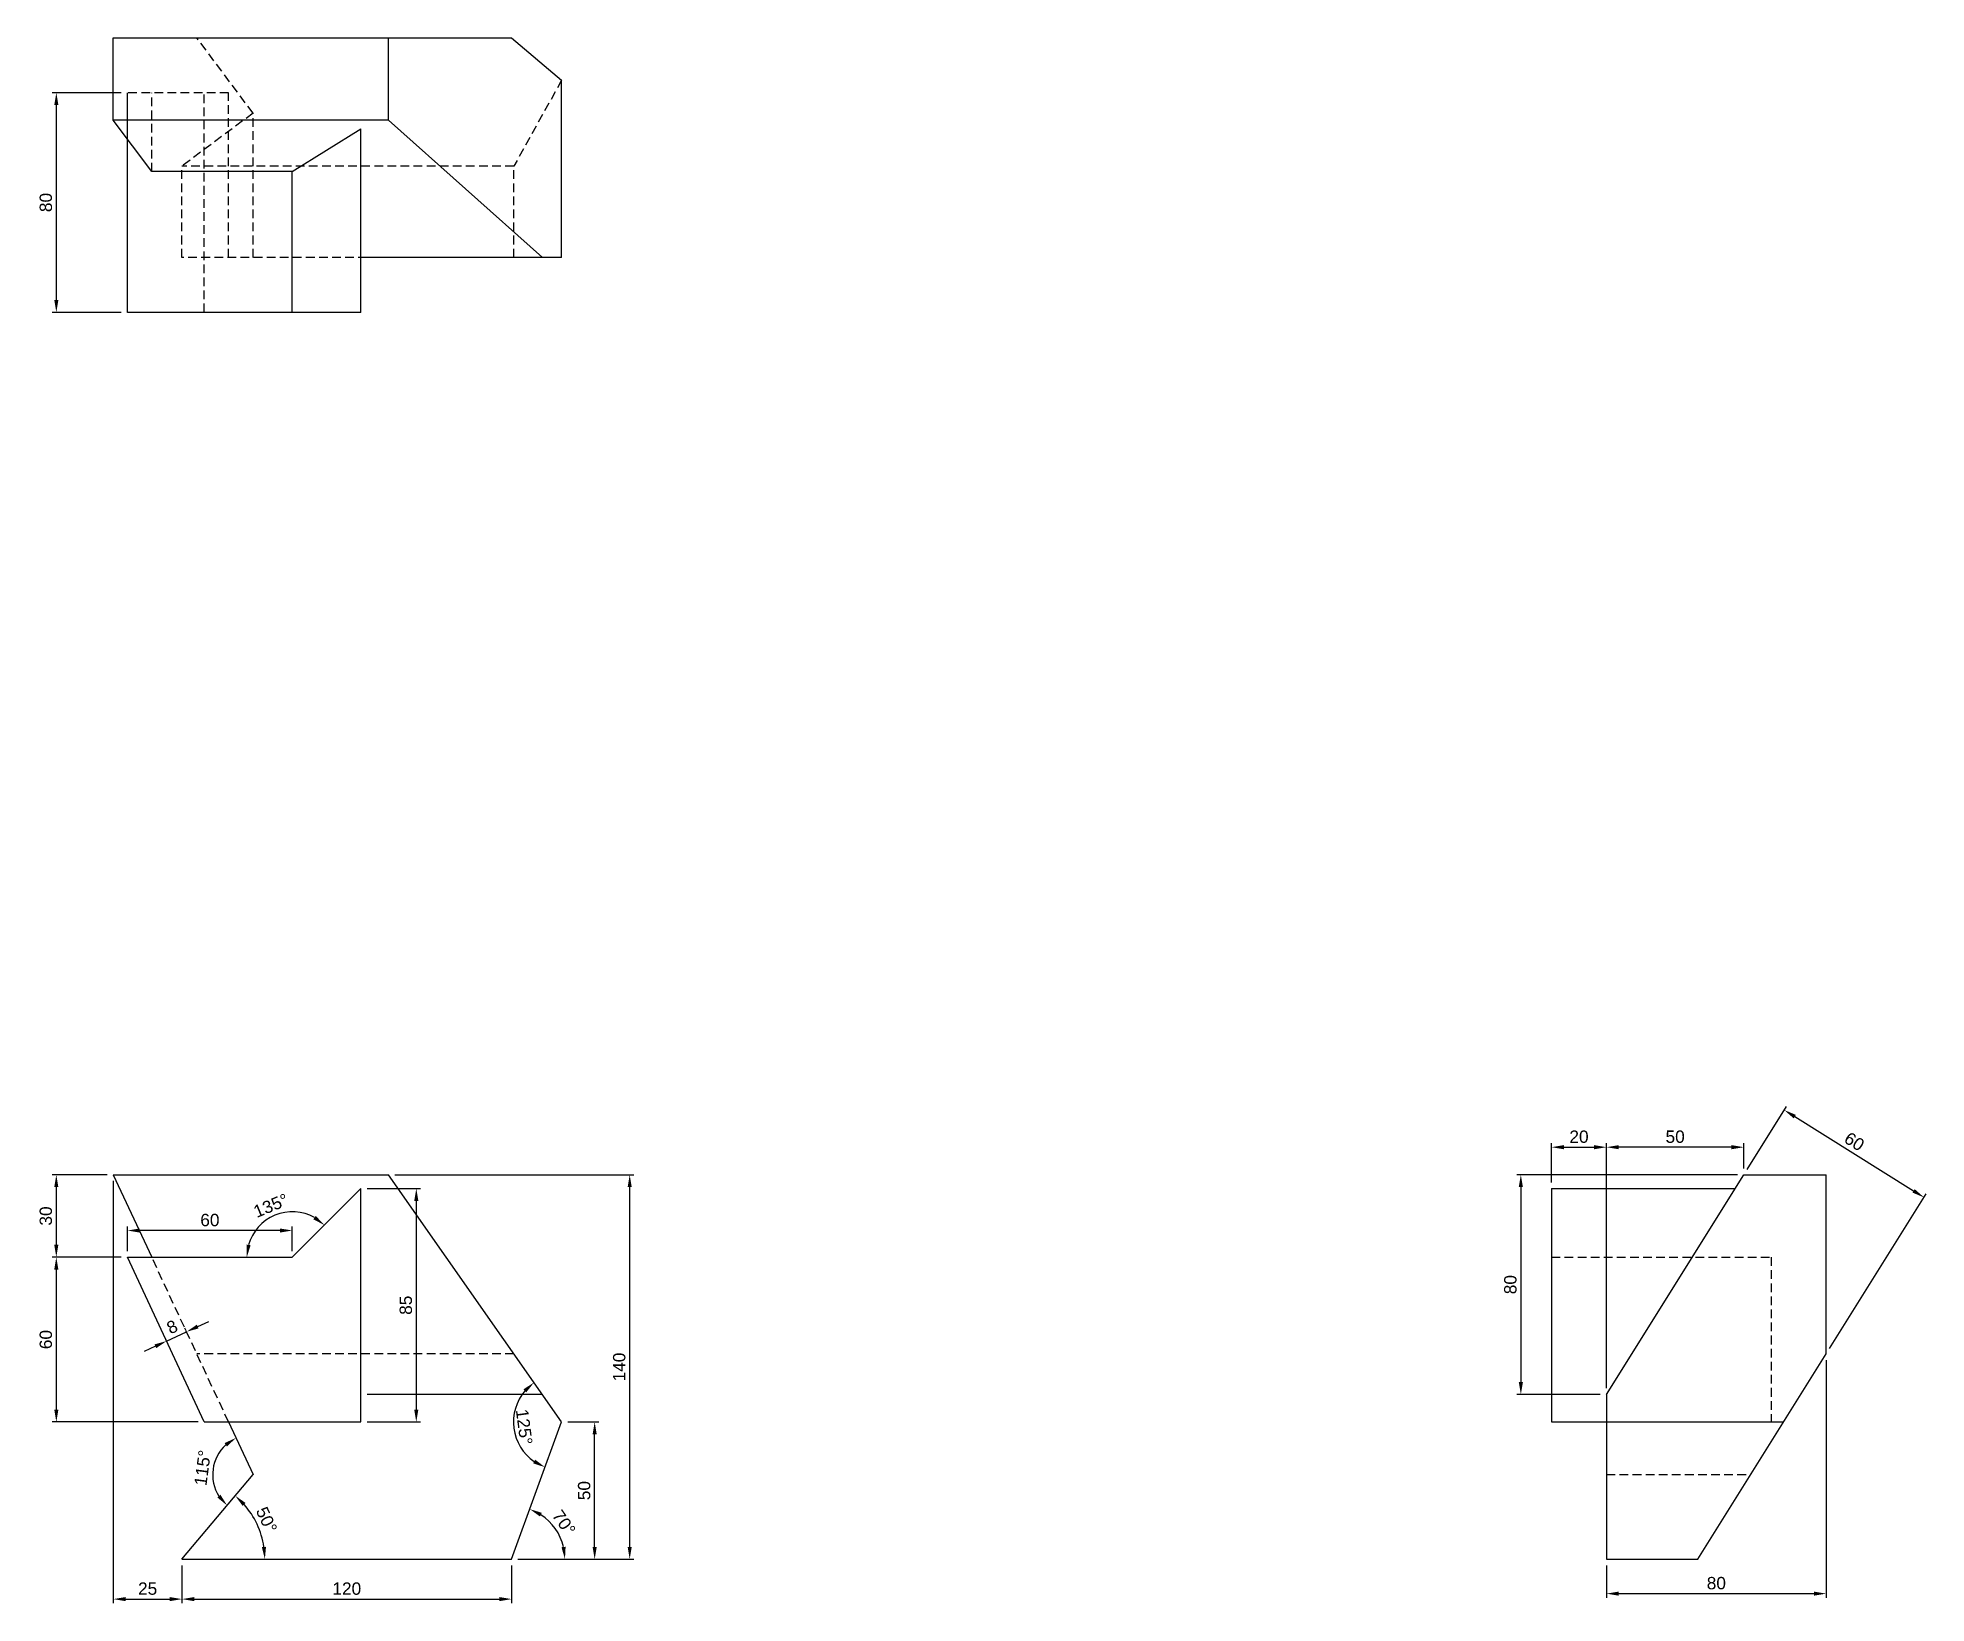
# Model space of a CAD drawing. Header units: millimetres. Extents: x 148 to 836, y 149 to 719.
import ezdxf

# ---------------------------------------------------------------- set-up
doc = ezdxf.new("R2010")
doc.units = ezdxf.units.MM
doc.header["$LTSCALE"] = 0.5
doc.linetypes.add('HIDDEN', pattern=[9.525, 6.35, -3.175])
for name, color, linetype in [('dim', 1, 'Continuous'), ('hidden', 2, 'HIDDEN'), ('model', 7, 'Continuous')]:
    doc.layers.add(name, color=color, linetype=linetype)
doc.styles.get("Standard").update_dxf_attribs({"font": 'arial.ttf'})
doc.dimstyles.new('dim1', dxfattribs={"dimscale": 1.5, "dimtxt": 3, "dimasz": 3, "dimexe": 1, "dimexo": 1.5, "dimgap": 1, "dimtad": 1, "dimtoh": 1, "dimtxsty": 'Standard', "dimcen": 0, "dimadec": 0, "dimazin": 0, "dimtfac": 1, "dimtmove": 0, "dimatfit": 3, "dimfxl": 1, "dimarcsym": 0})

# ---------------------------------------------------------------- blocks, each defined once
blk = doc.blocks.new('*D1')
at = {"layer": 'Defpoints', "color": 0, "transparency": 16777216}
for p in [(180.96, 698.85), (155.06, 618.85), (180.96, 618.85)]:
    blk.add_point(p, dxfattribs=at)
at = {"layer": 'dim', "color": 0, "lineweight": -2, "transparency": 16777216}
for p, q in [((178.71, 698.85), (153.56, 698.85)), ((155.06, 694.35), (155.06, 623.35)), ((178.71, 618.85), (153.56, 618.85))]:
    blk.add_line(p, q, dxfattribs=at)
at = {"layer": 'dim', "color": 0, "transparency": 16777216}
for points in [[(154.31, 694.35), (155.81, 694.35), (155.06, 698.85)], [(154.31, 623.35), (155.81, 623.35), (155.06, 618.85)]]:
    blk.add_solid(points, dxfattribs=at)
at = {"layer": 'dim', "color": 0, "transparency": 16777216, "insert": (151.26, 658.85), "char_height": 4.5, "attachment_point": 5, "rotation": 90}
blk.add_mtext('80', dxfattribs=at)
blk = doc.blocks.new('*D2')
at = {"layer": 'Defpoints', "color": 0, "transparency": 16777216}
for p in [(175.8, 304.81), (155.06, 274.81), (180.96, 274.81)]:
    blk.add_point(p, dxfattribs=at)
at = {"layer": 'dim', "color": 0, "lineweight": -2, "transparency": 16777216}
for p, q in [((173.55, 304.81), (153.56, 304.81)), ((155.06, 300.31), (155.06, 279.31)), ((178.71, 274.81), (153.56, 274.81))]:
    blk.add_line(p, q, dxfattribs=at)
at = {"layer": 'dim', "color": 0, "transparency": 16777216}
for points in [[(154.31, 300.31), (155.81, 300.31), (155.06, 304.81)], [(154.31, 279.31), (155.81, 279.31), (155.06, 274.81)]]:
    blk.add_solid(points, dxfattribs=at)
at = {"layer": 'dim', "color": 0, "transparency": 16777216, "insert": (151.26, 289.81), "char_height": 4.5, "attachment_point": 5, "rotation": 90}
blk.add_mtext('30', dxfattribs=at)
blk = doc.blocks.new('*D3')
at = {"layer": 'Defpoints', "color": 0, "transparency": 16777216}
for p in [(180.96, 274.81), (155.06, 214.81), (208.94, 214.81)]:
    blk.add_point(p, dxfattribs=at)
at = {"layer": 'dim', "color": 0, "lineweight": -2, "transparency": 16777216}
for p, q in [((178.71, 274.81), (153.56, 274.81)), ((155.06, 270.31), (155.06, 219.31)), ((206.69, 214.81), (153.56, 214.81))]:
    blk.add_line(p, q, dxfattribs=at)
at = {"layer": 'dim', "color": 0, "transparency": 16777216}
for points in [[(154.31, 270.31), (155.81, 270.31), (155.06, 274.81)], [(154.31, 219.31), (155.81, 219.31), (155.06, 214.81)]]:
    blk.add_solid(points, dxfattribs=at)
at = {"layer": 'dim', "color": 0, "transparency": 16777216, "insert": (151.26, 244.81), "char_height": 4.5, "attachment_point": 5, "rotation": 90}
blk.add_mtext('60', dxfattribs=at)
blk = doc.blocks.new('*D4')
at = {"layer": 'Defpoints', "color": 0, "transparency": 16777216}
for p in [(175.8, 304.81), (200.8, 164.81), (200.8, 150.3)]:
    blk.add_point(p, dxfattribs=at)
at = {"layer": 'dim', "color": 0, "lineweight": -2, "transparency": 16777216}
for p, q in [((175.8, 302.56), (175.8, 148.8)), ((200.8, 162.56), (200.8, 148.8)), ((180.3, 150.3), (196.3, 150.3))]:
    blk.add_line(p, q, dxfattribs=at)
at = {"layer": 'dim', "color": 0, "transparency": 16777216}
for points in [[(180.3, 151.05), (180.3, 149.55), (175.8, 150.3)], [(196.3, 151.05), (196.3, 149.55), (200.8, 150.3)]]:
    blk.add_solid(points, dxfattribs=at)
at = {"layer": 'dim', "color": 0, "transparency": 16777216, "insert": (188.3, 154.1), "char_height": 4.5, "attachment_point": 5}
blk.add_mtext('25', dxfattribs=at)
blk = doc.blocks.new('*D5')
at = {"layer": 'Defpoints', "color": 0, "transparency": 16777216}
for p in [(200.8, 164.81), (320.8, 164.81), (320.8, 150.3)]:
    blk.add_point(p, dxfattribs=at)
at = {"layer": 'dim', "color": 0, "lineweight": -2, "transparency": 16777216}
for p, q in [((200.8, 162.56), (200.8, 148.8)), ((320.8, 162.56), (320.8, 148.8)), ((205.3, 150.3), (316.3, 150.3))]:
    blk.add_line(p, q, dxfattribs=at)
at = {"layer": 'dim', "color": 0, "transparency": 16777216}
for points in [[(205.3, 151.05), (205.3, 149.55), (200.8, 150.3)], [(316.3, 151.05), (316.3, 149.55), (320.8, 150.3)]]:
    blk.add_solid(points, dxfattribs=at)
at = {"layer": 'dim', "color": 0, "transparency": 16777216, "insert": (260.8, 154.1), "char_height": 4.5, "attachment_point": 5}
blk.add_mtext('120', dxfattribs=at)
blk = doc.blocks.new('*D6')
at = {"layer": 'Defpoints', "color": 0, "transparency": 16777216}
for p in [(339, 214.81), (351.03, 214.81), (320.8, 164.81)]:
    blk.add_point(p, dxfattribs=at)
at = {"layer": 'dim', "color": 0, "lineweight": -2, "transparency": 16777216}
for p, q in [((341.25, 214.81), (352.53, 214.81)), ((351.03, 169.31), (351.03, 210.31)), ((323.05, 164.81), (352.53, 164.81))]:
    blk.add_line(p, q, dxfattribs=at)
at = {"layer": 'dim', "color": 0, "transparency": 16777216}
for points in [[(350.28, 210.31), (351.78, 210.31), (351.03, 214.81)], [(350.28, 169.31), (351.78, 169.31), (351.03, 164.81)]]:
    blk.add_solid(points, dxfattribs=at)
at = {"layer": 'dim', "color": 0, "transparency": 16777216, "insert": (347.23, 189.81), "char_height": 4.5, "attachment_point": 5, "rotation": 90}
blk.add_mtext('50', dxfattribs=at)
blk = doc.blocks.new('*D7')
at = {"layer": 'Defpoints', "color": 0, "transparency": 16777216}
for p in [(275.98, 304.81), (363.79, 304.81), (320.8, 164.81)]:
    blk.add_point(p, dxfattribs=at)
at = {"layer": 'dim', "color": 0, "lineweight": -2, "transparency": 16777216}
for p, q in [((278.23, 304.81), (365.29, 304.81)), ((363.79, 169.31), (363.79, 300.31)), ((323.05, 164.81), (365.29, 164.81))]:
    blk.add_line(p, q, dxfattribs=at)
at = {"layer": 'dim', "color": 0, "transparency": 16777216}
for points in [[(363.04, 300.31), (364.54, 300.31), (363.79, 304.81)], [(363.04, 169.31), (364.54, 169.31), (363.79, 164.81)]]:
    blk.add_solid(points, dxfattribs=at)
at = {"layer": 'dim', "color": 0, "transparency": 16777216, "insert": (359.99, 234.81), "char_height": 4.5, "attachment_point": 5, "rotation": 90}
blk.add_mtext('140', dxfattribs=at)
blk = doc.blocks.new('*D9')
at = {"layer": 'Defpoints', "color": 0, "transparency": 16777216}
for p in [(180.96, 284.52), (180.96, 274.81), (240.96, 274.81)]:
    blk.add_point(p, dxfattribs=at)
at = {"layer": 'dim', "color": 0, "lineweight": -2, "transparency": 16777216}
for p, q in [((180.96, 277.06), (180.96, 286.02)), ((236.46, 284.52), (185.46, 284.52)), ((240.96, 277.06), (240.96, 286.02))]:
    blk.add_line(p, q, dxfattribs=at)
at = {"layer": 'dim', "color": 0, "transparency": 16777216}
for points in [[(185.46, 285.27), (185.46, 283.77), (180.96, 284.52)], [(236.46, 285.27), (236.46, 283.77), (240.96, 284.52)]]:
    blk.add_solid(points, dxfattribs=at)
at = {"layer": 'dim', "color": 0, "transparency": 16777216, "insert": (210.96, 288.32), "char_height": 4.5, "attachment_point": 5}
blk.add_mtext('60', dxfattribs=at)
blk = doc.blocks.new('*D10')
at = {"layer": 'Defpoints', "color": 0, "transparency": 16777216}
for p in [(265.96, 299.81), (265.96, 214.81), (286.1, 214.81)]:
    blk.add_point(p, dxfattribs=at)
at = {"layer": 'dim', "color": 0, "lineweight": -2, "transparency": 16777216}
for p, q in [((268.21, 299.81), (287.6, 299.81)), ((286.1, 295.31), (286.1, 219.31)), ((268.21, 214.81), (287.6, 214.81))]:
    blk.add_line(p, q, dxfattribs=at)
at = {"layer": 'dim', "color": 0, "transparency": 16777216}
for points in [[(285.35, 295.31), (286.85, 295.31), (286.1, 299.81)], [(285.35, 219.31), (286.85, 219.31), (286.1, 214.81)]]:
    blk.add_solid(points, dxfattribs=at)
at = {"layer": 'dim', "color": 0, "transparency": 16777216, "insert": (282.3, 257.31), "char_height": 4.5, "attachment_point": 5, "rotation": 90}
blk.add_mtext('85', dxfattribs=at)
blk = doc.blocks.new('*D11')
at = {"layer": 'Defpoints', "color": 0, "transparency": 16777216}
for p in [(719.36, 314.86), (769.36, 304.81), (719.36, 224.81)]:
    blk.add_point(p, dxfattribs=at)
at = {"layer": 'dim', "color": 0, "lineweight": -2, "transparency": 16777216}
for p, q in [((719.36, 227.06), (719.36, 316.36)), ((769.36, 307.06), (769.36, 316.36)), ((764.86, 314.86), (723.86, 314.86))]:
    blk.add_line(p, q, dxfattribs=at)
at = {"layer": 'dim', "color": 0, "transparency": 16777216}
for points in [[(723.86, 315.61), (723.86, 314.11), (719.36, 314.86)], [(764.86, 315.61), (764.86, 314.11), (769.36, 314.86)]]:
    blk.add_solid(points, dxfattribs=at)
at = {"layer": 'dim', "color": 0, "transparency": 16777216, "insert": (744.36, 318.66), "char_height": 4.5, "attachment_point": 5}
blk.add_mtext('50', dxfattribs=at)
blk = doc.blocks.new('*D12')
at = {"layer": 'Defpoints', "color": 0, "transparency": 16777216}
for p in [(719.36, 314.86), (699.36, 299.81), (719.36, 224.81)]:
    blk.add_point(p, dxfattribs=at)
at = {"layer": 'dim', "color": 0, "lineweight": -2, "transparency": 16777216}
for p, q in [((699.36, 302.06), (699.36, 316.36)), ((719.36, 227.06), (719.36, 316.36)), ((703.86, 314.86), (714.86, 314.86))]:
    blk.add_line(p, q, dxfattribs=at)
at = {"layer": 'dim', "color": 0, "transparency": 16777216}
for points in [[(703.86, 315.61), (703.86, 314.11), (699.36, 314.86)], [(714.86, 315.61), (714.86, 314.11), (719.36, 314.86)]]:
    blk.add_solid(points, dxfattribs=at)
at = {"layer": 'dim', "color": 0, "transparency": 16777216, "insert": (709.36, 318.66), "char_height": 4.5, "attachment_point": 5}
blk.add_mtext('20', dxfattribs=at)
blk = doc.blocks.new('*D13')
at = {"layer": 'Defpoints', "color": 0, "transparency": 16777216}
for p in [(769.36, 304.81), (688.19, 224.81), (719.36, 224.81)]:
    blk.add_point(p, dxfattribs=at)
at = {"layer": 'dim', "color": 0, "lineweight": -2, "transparency": 16777216}
for p, q in [((767.11, 304.81), (686.69, 304.81)), ((688.19, 300.31), (688.19, 229.31)), ((717.11, 224.81), (686.69, 224.81))]:
    blk.add_line(p, q, dxfattribs=at)
at = {"layer": 'dim', "color": 0, "transparency": 16777216}
for points in [[(687.44, 300.31), (688.94, 300.31), (688.19, 304.81)], [(687.44, 229.31), (688.94, 229.31), (688.19, 224.81)]]:
    blk.add_solid(points, dxfattribs=at)
at = {"layer": 'dim', "color": 0, "transparency": 16777216, "insert": (684.39, 264.81), "char_height": 4.5, "attachment_point": 5, "rotation": 90}
blk.add_mtext('80', dxfattribs=at)
blk = doc.blocks.new('*D14')
at = {"layer": 'Defpoints', "color": 0, "transparency": 16777216}
for p in [(799.36, 239.6), (719.36, 164.81), (799.36, 152.3)]:
    blk.add_point(p, dxfattribs=at)
at = {"layer": 'dim', "color": 0, "lineweight": -2, "transparency": 16777216}
for p, q in [((799.36, 237.35), (799.36, 150.8)), ((719.36, 162.56), (719.36, 150.8)), ((723.86, 152.3), (794.86, 152.3))]:
    blk.add_line(p, q, dxfattribs=at)
at = {"layer": 'dim', "color": 0, "transparency": 16777216}
for points in [[(723.86, 153.05), (723.86, 151.55), (719.36, 152.3)], [(794.86, 153.05), (794.86, 151.55), (799.36, 152.3)]]:
    blk.add_solid(points, dxfattribs=at)
at = {"layer": 'dim', "color": 0, "transparency": 16777216, "insert": (759.36, 156.1), "char_height": 4.5, "attachment_point": 5}
blk.add_mtext('80', dxfattribs=at)
blk = doc.blocks.new('*D16')
at = {"layer": 'Defpoints', "color": 0, "transparency": 16777216}
for p in [(265.96, 299.81), (240.96, 291.35), (180.96, 274.81), (240.96, 274.81), (240.96, 274.81)]:
    blk.add_point(p, dxfattribs=at)
at = {"layer": 'dim', "color": 0, "lineweight": -2, "transparency": 16777216}
blk.add_arc((240.96, 274.81), 16.54, 60.63904, 164.36096, dxfattribs=at)
at = {"layer": 'dim', "color": 0, "transparency": 16777216}
for points in [[(249.52, 289.82), (248.61, 288.63), (252.65, 286.5)], [(225.78, 279.17), (224.29, 279.37), (224.42, 274.81)]]:
    blk.add_solid(points, dxfattribs=at)
at = {"layer": 'dim', "color": 0, "transparency": 16777216, "insert": (233.18, 293.6), "char_height": 4.5, "attachment_point": 5, "rotation": 22.5}
blk.add_mtext('135°', dxfattribs=at)
blk = doc.blocks.new('*D17')
at = {"layer": 'Defpoints', "color": 0, "transparency": 16777216}
for p in [(217.76, 214.81), (213.54, 202.27), (226.69, 195.67), (226.69, 195.67), (200.8, 164.81)]:
    blk.add_point(p, dxfattribs=at)
at = {"layer": 'dim', "color": 0, "lineweight": -2, "transparency": 16777216}
blk.add_arc((226.69, 195.67), 14.71, 132.59406, 212.40594, dxfattribs=at)
at = {"layer": 'dim', "color": 0, "transparency": 16777216}
for points in [[(216.32, 207.12), (217.15, 205.88), (220.47, 209)], [(214.83, 188.28), (213.71, 187.29), (217.23, 184.4)]]:
    blk.add_solid(points, dxfattribs=at)
at = {"layer": 'dim', "color": 0, "transparency": 16777216, "insert": (208.34, 198.08), "char_height": 4.5, "attachment_point": 5, "rotation": 82.5}
blk.add_mtext('115°', dxfattribs=at)
blk = doc.blocks.new('*D18')
at = {"layer": 'Defpoints', "color": 0, "transparency": 16777216}
for p in [(226.69, 195.67), (229.71, 173.46), (200.8, 164.81), (200.8, 164.81), (320.8, 164.81)]:
    blk.add_point(p, dxfattribs=at)
at = {"layer": 'dim', "color": 0, "lineweight": -2, "transparency": 16777216}
blk.add_arc((200.8, 164.81), 30.18, 8.55139, 41.44861, dxfattribs=at)
at = {"layer": 'dim', "color": 0, "transparency": 16777216}
for points in [[(222.89, 184.25), (223.94, 185.32), (220.2, 187.93)], [(231.39, 169.35), (229.89, 169.24), (230.98, 164.81)]]:
    blk.add_solid(points, dxfattribs=at)
at = {"layer": 'dim', "color": 0, "transparency": 16777216, "insert": (231.59, 179.17), "char_height": 4.5, "attachment_point": 5, "rotation": 295}
blk.add_mtext('50°', dxfattribs=at)
blk = doc.blocks.new('*D19')
at = {"layer": 'Defpoints', "color": 0, "transparency": 16777216}
for p in [(275.98, 304.81), (321.93, 218.85), (339, 214.81), (339, 214.81), (320.8, 164.81)]:
    blk.add_point(p, dxfattribs=at)
at = {"layer": 'dim', "color": 0, "lineweight": -2, "transparency": 16777216}
blk.add_arc((339, 214.81), 17.54, 139.74326, 235.25674, dxfattribs=at)
at = {"layer": 'dim', "color": 0, "transparency": 16777216}
for points in [[(325.11, 226.7), (326.12, 225.59), (328.94, 229.17)], [(329.35, 201.07), (328.66, 199.73), (333, 198.33)]]:
    blk.add_solid(points, dxfattribs=at)
at = {"layer": 'dim', "color": 0, "transparency": 16777216, "insert": (325.37, 213.02), "char_height": 4.5, "attachment_point": 5, "rotation": 277.5}
blk.add_mtext('125°', dxfattribs=at)
blk = doc.blocks.new('*D20')
at = {"layer": 'Defpoints', "color": 0, "transparency": 16777216}
for p in [(339, 214.81), (338.64, 172.51), (200.8, 164.81), (320.8, 164.81), (320.8, 164.81)]:
    blk.add_point(p, dxfattribs=at)
at = {"layer": 'dim', "color": 0, "lineweight": -2, "transparency": 16777216}
blk.add_line((323.05, 164.81), (341.73, 164.81), dxfattribs=at)
blk.add_arc((320.8, 164.81), 19.43, 13.29824, 56.70176, dxfattribs=at)
at = {"layer": 'dim', "color": 0, "transparency": 16777216}
for points in [[(331.13, 180.38), (331.8, 181.72), (327.44, 183.07)], [(340.45, 169.37), (338.96, 169.19), (340.23, 164.81)]]:
    blk.add_solid(points, dxfattribs=at)
at = {"layer": 'dim', "color": 0, "transparency": 16777216, "insert": (339.83, 178.13), "char_height": 4.5, "attachment_point": 5, "rotation": 305}
blk.add_mtext('70°', dxfattribs=at)
blk = doc.blocks.new('*D21')
at = {"layer": 'Defpoints', "color": 0, "transparency": 16777216}
for p in [(202.45, 247.65), (195.99, 242.57), (203.24, 245.95)]:
    blk.add_point(p, dxfattribs=at)
at = {"layer": 'dim', "color": 0, "lineweight": -2, "transparency": 16777216}
for p, q in [((195.2, 244.27), (202.45, 247.65)), ((202.29, 247.99), (201.82, 249.01)), ((206.53, 249.55), (210.61, 251.45)), ((191.12, 242.37), (187.04, 240.46)), ((195.04, 244.61), (194.57, 245.63))]:
    blk.add_line(p, q, dxfattribs=at)
at = {"layer": 'dim', "color": 0, "transparency": 16777216}
for points in [[(206.21, 250.23), (206.85, 248.87), (202.45, 247.65)], [(190.81, 243.05), (191.44, 241.69), (195.2, 244.27)]]:
    blk.add_solid(points, dxfattribs=at)
at = {"layer": 'dim', "color": 0, "transparency": 16777216, "insert": (197.22, 249.4), "char_height": 4.5, "attachment_point": 5, "rotation": 25}
blk.add_mtext('8', dxfattribs=at)
blk = doc.blocks.new('*D22')
at = {"layer": 'Defpoints', "color": 0, "transparency": 16777216}
for p in [(769.36, 304.81), (834.97, 296.58), (799.36, 239.6)]:
    blk.add_point(p, dxfattribs=at)
at = {"layer": 'dim', "color": 0, "lineweight": -2, "transparency": 16777216}
for p, q in [((770.55, 306.72), (784.89, 329.65)), ((787.91, 325.99), (831.15, 298.96)), ((800.55, 241.51), (835.77, 297.85))]:
    blk.add_line(p, q, dxfattribs=at)
at = {"layer": 'dim', "color": 0, "transparency": 16777216}
for points in [[(788.3, 326.63), (787.51, 325.36), (784.09, 328.38)], [(831.55, 299.6), (830.76, 298.33), (834.97, 296.58)]]:
    blk.add_solid(points, dxfattribs=at)
at = {"layer": 'dim', "color": 0, "transparency": 16777216, "insert": (809.6, 316.91), "char_height": 4.5, "attachment_point": 5, "rotation": 327.99462}
blk.add_mtext('60', dxfattribs=at)

msp = doc.modelspace()

# ---------------------------------------------------------------- linework, layer by layer
for p, q in [((175.797, 688.845), (175.797, 718.845)), ((175.797, 718.845), (320.797, 718.845)), ((275.977, 688.845), (275.977, 718.845)), ((320.797, 718.845), (338.996, 703.35)), ((338.996, 638.845), (338.996, 703.35)), ((180.959, 681.926), (180.959, 698.845)), ((275.977, 688.845), (175.797, 688.845)), ((189.786, 670.095), (175.797, 688.845)), ((331.994, 638.845), (275.977, 688.845)), ((180.959, 618.845), (180.959, 681.926)), ((240.959, 670.095), (189.786, 670.095)), ((338.996, 638.845), (268.166, 638.845)), ((265.959, 618.845), (180.959, 618.845)), ((175.797, 304.809), (275.977, 304.809)), ((175.797, 304.809), (189.786, 274.809)), ((338.996, 214.809), (275.977, 304.809)), ((719.36, 224.809), (769.36, 304.809)), ((769.36, 304.809), (799.36, 304.809)), ((799.36, 239.601), (799.36, 304.809)), ((240.959, 274.809), (265.959, 299.809)), ((265.959, 214.809), (265.959, 299.809)), ((699.36, 299.809), (766.235, 299.809)), ((699.36, 299.809), (699.36, 214.809)), ((752.615, 164.809), (799.36, 239.601)), ((331.994, 224.809), (268.166, 224.809)), ((719.36, 224.809), (719.36, 164.809)), ((208.938, 214.809), (265.959, 214.809)), ((217.765, 214.809), (226.691, 195.668)), ((320.797, 164.809), (338.996, 214.809)), ((699.36, 214.809), (783.865, 214.809)), ((200.797, 164.809), (226.691, 195.668)), ((200.797, 164.809), (320.797, 164.809)), ((719.36, 164.809), (752.615, 164.809))]:
    msp.add_line(p, q)
at = {"layer": 'dim'}
msp.add_line((799.36, 239.601), (799.36, 239.601), dxfattribs=at)
at = {"layer": 'hidden'}
for p, q in [((226.691, 691.387), (206.204, 718.845)), ((338.996, 703.35), (321.636, 672.1)), ((217.765, 698.845), (180.959, 698.845)), ((189.786, 670.095), (189.786, 698.845)), ((208.938, 618.845), (208.938, 698.845)), ((217.765, 672.1), (217.765, 698.845)), ((226.691, 691.387), (200.797, 672.1)), ((226.691, 672.1), (226.691, 691.387)), ((321.636, 672.1), (200.797, 672.1)), ((200.797, 638.845), (200.797, 672.1)), ((217.765, 638.845), (217.765, 672.1)), ((226.691, 638.845), (226.691, 672.1)), ((321.636, 638.845), (321.636, 672.1)), ((268.166, 638.845), (200.797, 638.845)), ((217.765, 214.809), (189.786, 274.809)), ((699.36, 274.809), (779.36, 274.809)), ((779.36, 274.809), (779.36, 214.809)), ((321.636, 239.601), (206.204, 239.601)), ((719.36, 195.668), (771.902, 195.668))]:
    msp.add_line(p, q, dxfattribs=at)
at = {"layer": 'model'}
for p, q in [((240.959, 670.095), (265.959, 685.72)), ((265.959, 618.845), (265.959, 685.72)), ((240.959, 618.845), (240.959, 670.095)), ((208.938, 214.809), (180.959, 274.809)), ((180.959, 274.809), (240.959, 274.809))]:
    msp.add_line(p, q, dxfattribs=at)

# ---------------------------------------------------------------- dimensions: what is measured, and where the dimension line sits
at = {"layer": 'dim'}
for base, p1, p2, picture, middle in [((155.061, 618.845), (180.959, 698.845), (180.959, 618.845), '*D1', (151.263, 658.845)), ((155.061, 274.809), (175.797, 304.809), (180.959, 274.809), '*D2', (151.262, 289.809)), ((363.791, 304.809), (320.797, 164.809), (275.977, 304.809), '*D7', (359.994, 234.809)), ((688.189, 224.809), (769.36, 304.809), (719.36, 224.809), '*D13', (684.392, 264.809)), ((286.099, 214.809), (265.959, 299.809), (265.959, 214.809), '*D10', (282.302, 257.309)), ((155.061, 214.809), (180.959, 274.809), (208.938, 214.809), '*D3', (151.263, 244.809)), ((351.028, 214.809), (320.797, 164.809), (338.996, 214.809), '*D6', (347.231, 189.809))]:
    dim = msp.add_linear_dim(base=base, p1=p1, p2=p2, angle=90, dimstyle='dim1', dxfattribs=at)
    dim.commit()
    dim.dimension.update_dxf_attribs({"geometry": picture, "text_midpoint": middle})
dim = msp.add_linear_dim(base=(834.97, 296.577), p1=(769.36, 304.809), p2=(799.36, 239.601), angle=147.994617, dimstyle='dim1', dxfattribs=at)
dim.commit()
dim.dimension.update_dxf_attribs({"geometry": '*D22', "text_midpoint": (807.588, 313.691), "dimtype": 160})
for base, p1, p2, picture, middle in [((719.36, 314.86), (699.36, 299.809), (719.36, 224.809), '*D12', (709.36, 318.657)), ((719.36, 314.86), (769.36, 304.809), (719.36, 224.809), '*D11', (744.36, 318.657)), ((200.797, 150.299), (175.797, 304.809), (200.797, 164.809), '*D4', (188.297, 154.097)), ((180.959, 284.525), (240.959, 274.809), (180.959, 274.809), '*D9', (210.959, 288.322)), ((799.36, 152.303), (719.36, 164.809), (799.36, 239.601), '*D14', (759.36, 156.1)), ((320.797, 150.299), (200.797, 164.809), (320.797, 164.809), '*D5', (260.797, 154.097))]:
    dim = msp.add_linear_dim(base=base, p1=p1, p2=p2, dimstyle='dim1', dxfattribs=at)
    dim.commit()
    dim.dimension.update_dxf_attribs({"geometry": picture, "text_midpoint": middle})
for base, line1, line2, picture, middle in [((321.932, 218.853), ((338.996, 214.809), (275.977, 304.809)), ((320.797, 164.809), (338.996, 214.809)), '*D19', (325.374, 213.016)), ((240.959, 291.347), ((240.959, 274.809), (265.959, 299.809)), ((180.959, 274.809), (240.959, 274.809)), '*D16', (233.177, 293.598)), ((213.543, 202.271), ((200.797, 164.809), (226.691, 195.668)), ((217.765, 214.809), (226.691, 195.668)), '*D17', (208.339, 198.084)), ((338.64, 172.506), ((200.797, 164.809), (320.797, 164.809)), ((320.797, 164.809), (338.996, 214.809)), '*D20', (339.826, 178.133)), ((229.708, 173.465), ((200.797, 164.809), (320.797, 164.809)), ((200.797, 164.809), (226.691, 195.668)), '*D18', (231.59, 179.168))]:
    dim = msp.add_angular_dim_2l(base=base, line1=line1, line2=line2, dimstyle='dim1', dxfattribs=at)
    dim.commit()
    dim.dimension.update_dxf_attribs({"geometry": picture, "text_midpoint": middle})
dim = msp.add_aligned_dim(p1=(195.993, 242.57), p2=(203.243, 245.951), distance=1.873, dimstyle='dim1', dxfattribs=at)
dim.commit()
dim.dimension.update_dxf_attribs({"geometry": '*D21', "text_midpoint": (197.222, 249.4)})

doc.saveas('drawing.dxf')
